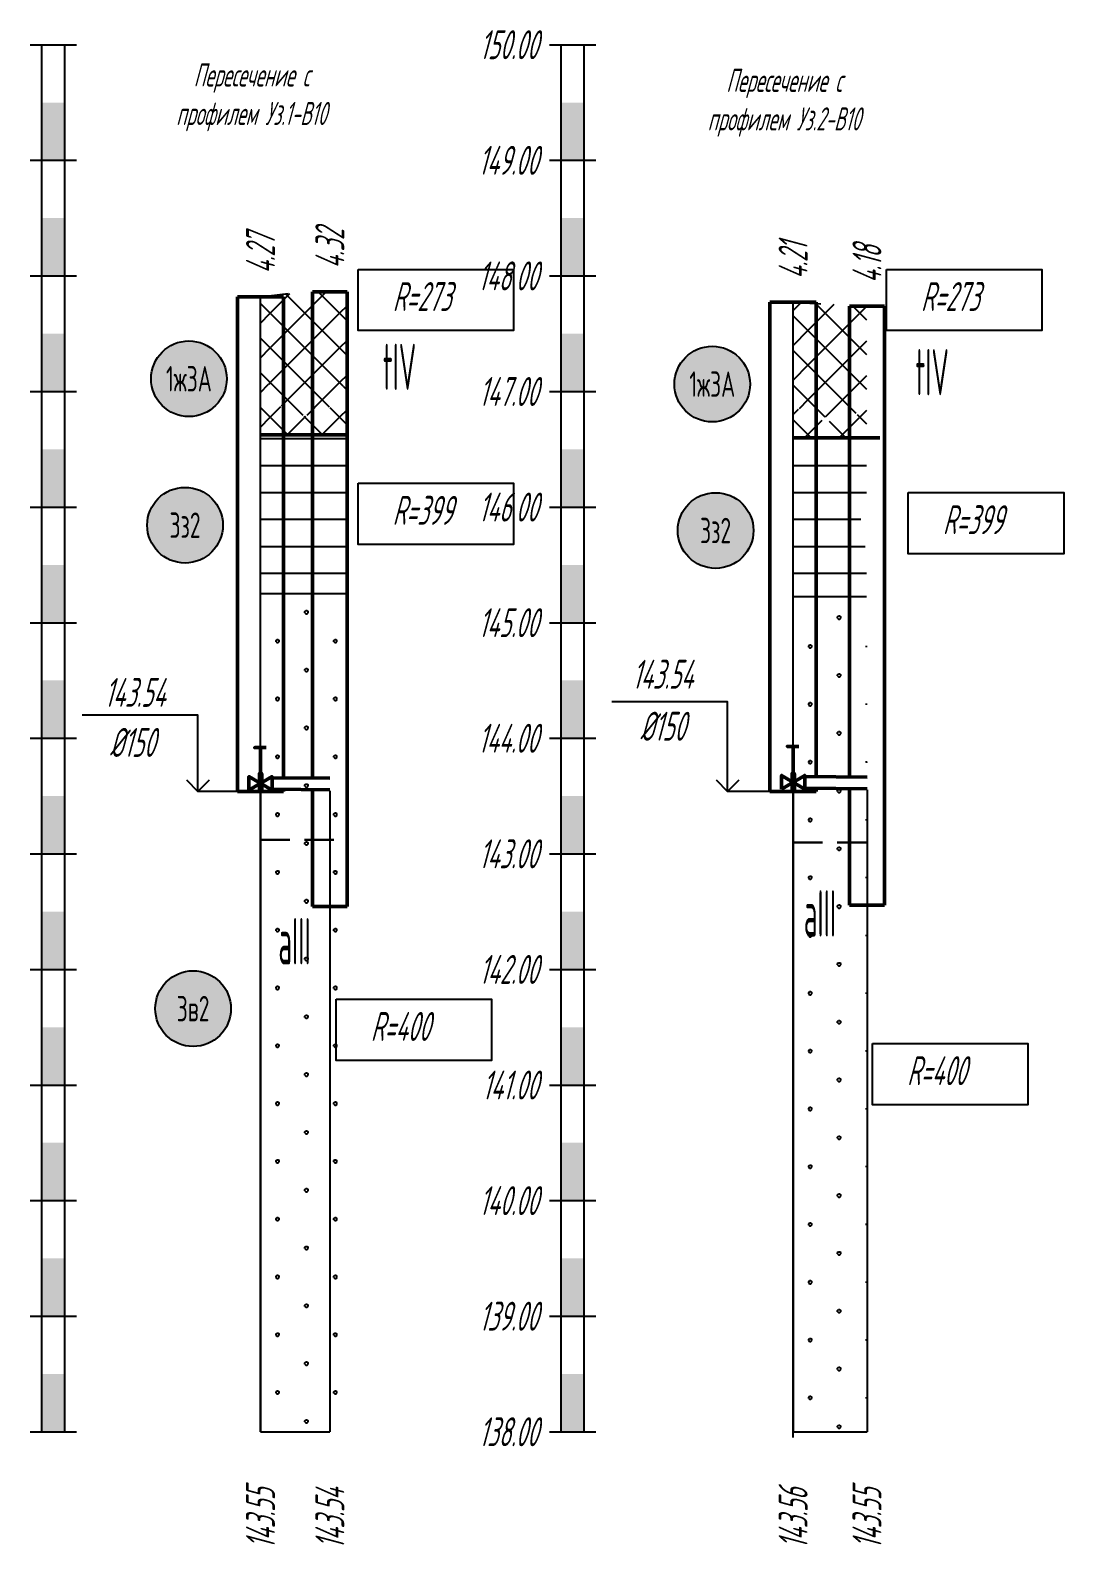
# Model space of a CAD drawing. Header units: metres. Extents: x -30 to 2050, y -904 to 400.
# Drawn here: x 1438.7 to 1528.1, y 120.2 to 251.2 of the extents above; entities that cross this region are included whole.
import ezdxf
from ezdxf.enums import TextEntityAlignment as Align

# ---------------------------------------------------------------- set-up
doc = ezdxf.new("R2010")
doc.units = ezdxf.units.M
doc.header["$LTSCALE"] = 0.2000000029802322
doc.linetypes.add('ACAD_ISO03W100', pattern=[30, 12, -18])
doc.linetypes.add('штриховая', pattern=[19.049999999999997, 12.7, -6.35])
for name, color, linetype in [('Линейка', 7, 'Continuous'), ('МГТ_ИГ_Геология', 252, 'Continuous'), ('Примыкания', 7, 'Continuous'), ('Таблица', 7, 'Continuous'), ('Трубы', 7, 'Continuous'), ('Узлы', 7, 'Continuous'), ('Чёрная земля', 7, 'ACAD_ISO03W100')]:
    doc.layers.add(name, color=color, linetype=linetype)
doc.styles.add('SPDS', font='SPDS', dxfattribs={"width": 0.699999988079071, "oblique": 15.00000041741303, "height": 2.5})
doc.styles.get("Standard").update_dxf_attribs({"font": 'SPDS.shx', "width": 0.699999988079071, "oblique": 15.00000041741303, "height": 3})
doc.styles.add('Стиль Simplex', font='simplex.shx')
pattern_1 = [(225, (3, -26.73145423366623), (2.775557561562891e-16, -3.000000000000505), [2.1213, -2.12134068712]), (315, (1.5, -25.23145423366623), (3.000000000000505, 0), [2.1213, -2.12134068712]), (45, (0, -26.73145423366623), (0, 3.000000000000505), [2.1213, -2.12134068712]), (135, (1.5, -28.23145423366623), (-3.000000000000505, 2.775557561562891e-16), [2.1213, -2.12134068712])]
pattern_2 = [(0, (-0.09000000000014552, -26.73145423366623), (0, 7), [16.33, 0]), (0, (-0.09000000000014552, -24.4014542336663), (0, 7), [16.33, 0]), (0, (-0.09000000000014552, -22.06145423366615), (0, 7), [16.33, 0])]

# ---------------------------------------------------------------- blocks, each defined once
blk = doc.blocks.new('круг1_-26_3_-64_')
at = {"layer": 'МГТ_ИГ_Геология', "true_color": 0xffffff}
blk.add_hatch(color=7, dxfattribs=at).paths.add_polyline_path([(-0.3272920906730439, 0, 1), (0.3272920906730439, 0, 1)])
at = {"color": 7, "lineweight": 25}
blk.add_circle((0, 0), 0.3272920906730439, dxfattribs=at)
at = {"color": 7, "lineweight": 20, "style": 'Стиль Simplex', "width": 0.5909090909090908}
blk.add_text('1ж3А', height=0.22, dxfattribs=at).set_placement((0, 0), align=Align.MIDDLE_CENTER)
blk = doc.blocks.new('круг3_-25_2')
at = {"true_color": 0xffffff}
blk.add_hatch(color=7, dxfattribs=at).paths.add_polyline_path([(-0.3272920906730439, 0, 1), (0.3272920906730439, 0, 1)])
at = {"color": 7, "lineweight": 25}
blk.add_circle((0, 0), 0.3272920906730439, dxfattribs=at)
at = {"color": 18, "lineweight": 25, "true_color": 0x000000, "style": 'Стиль Simplex', "width": 0.5909090909090909}
blk.add_text('3з2', height=0.22, dxfattribs=at).set_placement((0, 0), align=Align.MIDDLE_CENTER)
blk = doc.blocks.new('круг3_-30_2')
at = {"true_color": 0xffffff}
blk.add_hatch(color=7, dxfattribs=at).paths.add_polyline_path([(-0.3272920906730439, 0, 1), (0.3272920906730439, 0, 1)])
at = {"color": 7, "lineweight": 25}
blk.add_circle((0, 0), 0.3272920906730439, dxfattribs=at)
at = {"color": 7, "lineweight": 25, "style": 'Стиль Simplex', "width": 0.5909090909090908}
blk.add_text('3в2', height=0.22, dxfattribs=at).set_placement((0, 0), align=Align.MIDDLE_CENTER)
blk = doc.blocks.new('1жзА 273')
at = {"layer": 'МГТ_ИГ_Геология'}
blk.add_lwpolyline([(132.2114269354274, -236.0001334377705), (145.6538793625909, -236.0001334377705), (145.6538793625909, -241.2947518313024), (132.2114269354274, -241.2947518313024)], close=True, dxfattribs=at)
at = {"layer": 'МГТ_ИГ_Геология', "insert": (135.2000039187164, -237.0987771110433), "char_height": 2.5, "attachment_point": 1}
blk.add_mtext_dynamic_manual_height_columns('R=273', width=10.09697744787991, gutter_width=15, heights=[0], dxfattribs=at)
blk = doc.blocks.new('23434')
at = {"layer": 'МГТ_ИГ_Геология'}
blk.add_lwpolyline([(116.6327127212112, 442.5895660455269), (130.0751651483747, 442.5895660455269), (130.0751651483747, 437.294947651995), (116.6327127212112, 437.294947651995)], close=True, dxfattribs=at)
at = {"layer": 'МГТ_ИГ_Геология', "insert": (119.6212897045002, 441.4909223722541), "char_height": 2.5, "attachment_point": 1}
blk.add_mtext_dynamic_manual_height_columns('R=400', width=10.09697744787991, gutter_width=15, heights=[0], dxfattribs=at)
blk = doc.blocks.new('лщщдл')
at = {"layer": 'МГТ_ИГ_Геология'}
blk.add_lwpolyline([(199.9007200182728, -218.3845063212405), (213.3431724454363, -218.3845063212405), (213.3431724454363, -223.6791247147723), (199.9007200182728, -223.6791247147723)], close=True, dxfattribs=at)
at = {"layer": 'МГТ_ИГ_Геология', "insert": (202.8892970015618, -219.4831499945133), "char_height": 2.5, "attachment_point": 1}
blk.add_mtext_dynamic_manual_height_columns('R=399', width=10.09697744787991, gutter_width=15, heights=[0], dxfattribs=at)

msp = doc.modelspace()

# ---------------------------------------------------------------- hatches: boundary and pattern name
at = {"layer": 'МГТ_ИГ_Геология'}
h = msp.add_hatch(dxfattribs=at)
h.set_pattern_fill('GR24', color=251, scale=10, style=0, pattern_type=2)
h.set_pattern_definition(pattern_1)
edge = h.paths.add_edge_path()
edge.add_line((1466.155078284592, 228.6183555567206), (1464.61755048667, 228.6183555567206))
edge.add_line((1464.61755048667, 228.6183555567206), (1461.807325472716, 228.54618013444))
edge.add_line((1461.807325472716, 228.54618013444), (1458.617550486667, 228.1738294105792))
edge.add_line((1458.617550486667, 228.1738294105792), (1458.617550486667, 216.2496756324717))
edge.add_line((1458.617550486667, 216.2496756324717), (1460.516306592413, 218.5683783639201))
edge.add_arc((1462.589913630521, 221.1006036922076), 3.272920906730376, 179.999999999991, 230.6863905292181, ccw=False)
edge.add_arc((1462.589913630521, 221.1933261748825), 3.274234066236682, 181.6227664705084, 358.3772335294916)
edge.add_arc((1462.589913630521, 221.100603692208), 3.272920906730405, -129.3136094707707, 1.0231815394945443e-12, ccw=False)
edge.add_line((1460.516306592413, 218.5683783639201), (1458.617550486667, 216.2496756324717))
edge.add_line((1458.617550486667, 216.2496756324717), (1466.155078284592, 216.2496756324717))
edge.add_line((1466.155078284592, 216.2496756324717), (1466.155078284592, 228.6183555567206))
h = msp.add_hatch(dxfattribs=at)
h.set_pattern_fill('GR24', color=251, scale=10, style=0, pattern_type=2)
h.set_pattern_definition(pattern_1)
edge = h.paths.add_edge_path()
edge.add_line((1511.081651315028, 227.3600237581052), (1504.689906524783, 227.7121288556493))
edge.add_line((1504.689906524783, 227.7121288556493), (1504.768918447573, 218.8138970719458))
edge.add_arc((1508.175238510068, 223.6541846922239), 5.918733024488323, 234.8642890171469, 299.409829033989)
edge.add_line((1511.081651315028, 218.4982012533121), (1511.081651315028, 227.3600237581052))
h = msp.add_hatch(dxfattribs=at)
h.set_pattern_fill('GR24', color=251, scale=10, style=0, pattern_type=2)
h.set_pattern_definition(pattern_1)
edge = h.paths.add_edge_path()
edge.add_arc((1508.099121810268, 222.1321360484683), 4.701166274682538, 224.8968919248857, 309.37722612625055, ccw=False)
edge.add_line((1504.768918447573, 218.8138970719458), (1504.764885091135, 215.9872469435413))
edge.add_line((1504.764885091135, 215.9872469435413), (1511.081651315028, 215.9872469435413))
edge.add_line((1511.081651315028, 215.9872469435413), (1511.081651315028, 218.4982012533121))
h = msp.add_hatch(dxfattribs=at)
h.set_pattern_fill('GR07', color=251, scale=10, style=0, pattern_type=2)
h.set_pattern_definition(pattern_2)
edge = h.paths.add_edge_path()
edge.add_line((1466.155078284592, 216.2496756324717), (1458.617550486667, 216.2496756324717))
edge.add_line((1458.617550486667, 216.2496756324717), (1458.617550486667, 202.516175942575))
edge.add_line((1458.617550486667, 202.516175942575), (1461.488208093991, 205.2534786189169))
edge.add_arc((1462.2588541393, 208.4343772238027), 3.272920906730572, 180.0000000000015, 256.38118661198087, ccw=False)
edge.add_arc((1462.2588541393, 208.4560443069114), 3.272992625137568, 180.3792985888616, 359.6207014111384)
edge.add_arc((1462.2588541393, 208.4343772238026), 3.272920906730633, 256.3811866119807, 359.999999999999, ccw=False)
edge.add_line((1461.488208093991, 205.2534786189169), (1458.617550486667, 202.516175942575))
edge.add_line((1458.617550486667, 202.516175942575), (1466.155078284592, 202.516175942575))
edge.add_line((1466.155078284592, 202.516175942575), (1466.155078284592, 216.2496756324717))
h = msp.add_hatch(dxfattribs=at)
h.set_pattern_fill('GR07', color=251, scale=10, style=0, pattern_type=2)
h.set_pattern_definition(pattern_2)
edge = h.paths.add_edge_path()
edge.add_line((1511.081651315028, 215.9872469435413), (1504.689906781741, 215.9872469435413))
edge.add_line((1504.689906781741, 215.9872469435413), (1504.689907082276, 202.2739781966407))
edge.add_line((1504.689907082276, 202.2739781966407), (1511.081651315028, 202.2739781966407))
edge.add_line((1511.081651315028, 202.2739781966407), (1511.081651315028, 206.1986711006375))
edge.add_arc((1513.61141673173, 207.1424672030612), 2.700085951686161, 162.0928544344785, 200.4593645700205, ccw=False)
edge.add_arc((1511.672153855431, 208.8460856490116), 1.076925424346862, 123.25201173165951, 234.1957692638415, ccw=False)
edge.add_line((1511.081651315028, 209.7466827394924), (1511.081651315028, 215.9872469435413))
h = msp.add_hatch(dxfattribs=at)
h.set_pattern_fill('GR28', color=251, scale=10, style=0, pattern_type=2)
h.set_pattern_definition([(90, (0, -26.6514542336663), (-2.5, 2.5), [0.11, -4.89]), (45, (0, -26.54145423366617), (-2.499999995804921, 2.499999995804921), [0.113137085, -3.4223968]), (0, (0.07999999999992724, -26.46145423366625), (2.5, 2.5), [0.11, -4.89]), (315, (0.1900000000000546, -26.46145423366625), (2.499999995804921, 2.499999995804921), [0.113137085, -3.4223968]), (90, (0.2699999999999818, -26.6514542336663), (-2.5, 2.5), [0.11, -4.89]), (45, (0.1900000000000546, -26.73145423366623), (-2.499999995804921, 2.499999995804921), [0.113137085, -3.4223968]), (0, (0.07999999999992724, -26.73145423366623), (2.5, 2.5), [0.11, -4.89]), (315, (0, -26.6514542336663), (2.499999995804921, 2.499999995804921), [0.113137085, -3.4223968])])
edge = h.paths.add_edge_path()
edge.add_line((1466.155078284592, 202.516175942575), (1458.617550486667, 202.516175942575))
edge.add_line((1458.617550486667, 202.516175942575), (1458.617550486667, 129.9855720657088))
edge.add_line((1458.617550486667, 129.9855720657088), (1466.155078284592, 129.9855720657088))
edge.add_line((1466.155078284592, 129.9855720657088), (1466.155078284592, 165.9317545656954))
edge.add_arc((1462.952847962416, 166.608313672833), 3.272920906730674, 179.9999999999995, 348.07013702044094, ccw=False)
edge.add_arc((1462.940120119757, 166.7301281679253), 3.262468020722093, 182.1398153624212, 369.7900476171385)
edge.add_line((1466.155078284592, 167.2848727799706), (1466.155078284592, 202.516175942575))
h = msp.add_hatch(dxfattribs=at)
h.set_pattern_fill('GR28', color=251, scale=10, style=0, pattern_type=2)
h.set_pattern_definition([(90, (46.07235818997469, -27.11315453740394), (-2.5, 2.5), [0.11, -4.89]), (45, (46.07235818997469, -27.00315453740404), (-2.499999995804921, 2.499999995804921), [0.113137085, -3.4223968]), (0, (46.15235818997462, -26.92315453740389), (2.5, 2.5), [0.11, -4.89]), (315, (46.26235818997475, -26.92315453740389), (2.499999995804921, 2.499999995804921), [0.113137085, -3.4223968]), (90, (46.34235818997468, -27.11315453740394), (-2.5, 2.5), [0.11, -4.89]), (45, (46.26235818997475, -27.1931545374041), (-2.499999995804921, 2.499999995804921), [0.113137085, -3.4223968]), (0, (46.15235818997462, -27.1931545374041), (2.5, 2.5), [0.11, -4.89]), (315, (46.07235818997469, -27.11315453740394), (2.499999995804921, 2.499999995804921), [0.113137085, -3.4223968])])
edge = h.paths.add_edge_path()
edge.add_line((1511.081651315028, 202.2739781966407), (1504.689908676642, 202.2739781966407))
edge.add_line((1504.689908676642, 202.2739781966407), (1504.689908676642, 129.5238717619709))
edge.add_line((1504.689908676642, 129.5238717619709), (1511.081651315028, 129.5238717619709))
edge.add_line((1511.081651315028, 129.5238717619709), (1511.081651315028, 165.4700542619578))
edge.add_arc((1501.895420127121, 114.4370388601214), 51.85321112951189, 79.7957126308705, 85.73437479191588)
edge.add_arc((1507.024250181236, 172.7043185818694), 6.679924584527596, 259.0229338942862, 307.4019038621993)
edge.add_line((1511.081651315028, 167.3978236469356), (1511.081651315028, 202.2739781966407))

# ---------------------------------------------------------------- linework, layer by layer
at = {"layer": 'Линейка'}
for p, q in [((1438.744132275722, 250), (1442.744132275722, 250)), ((1439.744132275722, 130), (1439.744132275722, 250)), ((1441.744132275722, 130), (1441.744132275722, 250)), ((1483.655078284592, 250), (1487.655078284592, 250)), ((1484.655078284592, 130), (1484.655078284592, 250)), ((1486.655078284592, 130), (1486.655078284592, 250)), ((1438.744132275722, 240), (1442.744132275722, 240)), ((1483.655078284592, 240), (1487.655078284592, 240)), ((1438.744132275722, 230), (1442.744132275722, 230)), ((1483.655078284592, 230), (1487.655078284592, 230)), ((1438.744132275722, 220), (1442.744132275722, 220)), ((1483.655078284592, 220), (1487.655078284592, 220)), ((1438.744132275722, 210), (1442.744132275722, 210)), ((1483.655078284592, 210), (1487.655078284592, 210)), ((1438.744132275722, 200), (1442.744132275722, 200)), ((1483.655078284592, 200), (1487.655078284592, 200)), ((1438.744132275722, 190), (1442.744132275722, 190)), ((1483.655078284592, 190), (1487.655078284592, 190)), ((1438.744132275722, 180), (1442.744132275722, 180)), ((1483.655078284592, 180), (1487.655078284592, 180)), ((1438.744132275722, 170), (1442.744132275722, 170)), ((1483.655078284592, 170), (1487.655078284592, 170)), ((1438.744132275722, 160), (1442.744132275722, 160)), ((1483.655078284592, 160), (1487.655078284592, 160)), ((1438.744132275722, 150), (1442.744132275722, 150)), ((1483.655078284592, 150), (1487.655078284592, 150)), ((1438.744132275722, 140), (1442.744132275722, 140)), ((1483.655078284592, 140), (1487.655078284592, 140)), ((1438.744132275722, 130), (1442.744132275722, 130)), ((1439.744132275722, 130), (1441.744132275722, 130)), ((1483.655078284592, 130), (1487.655078284592, 130)), ((1484.655078284592, 130), (1486.655078284592, 130))]:
    msp.add_line(p, q, dxfattribs=at)
for points in [[(1439.744132275722, 240), (1439.744132275722, 245), (1441.744132275722, 240), (1441.744132275722, 245)], [(1484.655078284592, 240), (1484.655078284592, 245), (1486.655078284592, 240), (1486.655078284592, 245)], [(1439.744132275722, 230), (1439.744132275722, 235), (1441.744132275722, 230), (1441.744132275722, 235)], [(1484.655078284592, 230), (1484.655078284592, 235), (1486.655078284592, 230), (1486.655078284592, 235)], [(1439.744132275722, 220), (1439.744132275722, 225), (1441.744132275722, 220), (1441.744132275722, 225)], [(1484.655078284592, 220), (1484.655078284592, 225), (1486.655078284592, 220), (1486.655078284592, 225)], [(1439.744132275722, 210), (1439.744132275722, 215), (1441.744132275722, 210), (1441.744132275722, 215)], [(1484.655078284592, 210), (1484.655078284592, 215), (1486.655078284592, 210), (1486.655078284592, 215)], [(1439.744132275722, 200), (1439.744132275722, 205), (1441.744132275722, 200), (1441.744132275722, 205)], [(1484.655078284592, 200), (1484.655078284592, 205), (1486.655078284592, 200), (1486.655078284592, 205)], [(1439.744132275722, 190), (1439.744132275722, 195), (1441.744132275722, 190), (1441.744132275722, 195)], [(1484.655078284592, 190), (1484.655078284592, 195), (1486.655078284592, 190), (1486.655078284592, 195)], [(1439.744132275722, 180), (1439.744132275722, 185), (1441.744132275722, 180), (1441.744132275722, 185)], [(1484.655078284592, 180), (1484.655078284592, 185), (1486.655078284592, 180), (1486.655078284592, 185)], [(1439.744132275722, 170), (1439.744132275722, 175), (1441.744132275722, 170), (1441.744132275722, 175)], [(1484.655078284592, 170), (1484.655078284592, 175), (1486.655078284592, 170), (1486.655078284592, 175)], [(1439.744132275722, 160), (1439.744132275722, 165), (1441.744132275722, 160), (1441.744132275722, 165)], [(1484.655078284592, 160), (1484.655078284592, 165), (1486.655078284592, 160), (1486.655078284592, 165)], [(1439.744132275722, 150), (1439.744132275722, 155), (1441.744132275722, 150), (1441.744132275722, 155)], [(1484.655078284592, 150), (1484.655078284592, 155), (1486.655078284592, 150), (1486.655078284592, 155)], [(1439.744132275722, 140), (1439.744132275722, 145), (1441.744132275722, 140), (1441.744132275722, 145)], [(1484.655078284592, 140), (1484.655078284592, 145), (1486.655078284592, 140), (1486.655078284592, 145)], [(1439.744132275722, 130), (1439.744132275722, 135), (1441.744132275722, 130), (1441.744132275722, 135)], [(1484.655078284592, 130), (1484.655078284592, 135), (1486.655078284592, 130), (1486.655078284592, 135)]]:
    msp.add_solid(points, dxfattribs=at)
at = {"layer": 'МГТ_ИГ_Геология', "flags": 128}
for points in [[(1458.617548334661, 228.1804997028037), (1458.617550486667, 129.9855720657088)], [(1504.689906524783, 227.7121288556493), (1504.689908676788, 129.5172012185544)]]:
    msp.add_lwpolyline(points, dxfattribs=at)
at = {"layer": 'МГТ_ИГ_Геология', "lineweight": 50, "flags": 128}
for points in [[(1458.617550486667, 216.2496756324717), (1466.155078284592, 216.2496756324717)], [(1504.689908676642, 215.9872469435413), (1512.227436474567, 215.9872469435413)]]:
    msp.add_lwpolyline(points, dxfattribs=at)
at = {"layer": 'МГТ_ИГ_Геология', "lineweight": 25, "flags": 128}
for points in [[(1458.617550486667, 202.516175942575), (1466.155078284592, 202.516175942575)], [(1504.689908676642, 202.2739781966407), (1511.081651315028, 202.2739781966407)]]:
    msp.add_lwpolyline(points, dxfattribs=at)
at = {"layer": 'МГТ_ИГ_Геология', "color": 5, "linetype": 'штриховая', "lineweight": 30, "flags": 128}
for points in [[(1458.655078284588, 181.2119777056987), (1466.192606082513, 181.2119777056987)], [(1504.727434322704, 180.9908065002946), (1511.081651315028, 180.9908065002946)]]:
    msp.add_lwpolyline(points, dxfattribs=at)
at = {"layer": 'Примыкания'}
for p, q in [((1458.485078284588, 186.9300059753809), (1458.485078284588, 185.5700059753813)), ((1458.495078284588, 186.8426436566772), (1458.495078284588, 185.5626436566774)), ((1458.815078284588, 186.8426436566772), (1458.815078284588, 185.5626436566774)), ((1458.825078284588, 186.9300059753809), (1458.825078284588, 185.5700059753813)), ((1504.557434322704, 186.9300064179586), (1504.557434322704, 185.5700064179589)), ((1504.567434322704, 186.8447282054249), (1504.567434322704, 185.5647282054251)), ((1504.887434322704, 186.8447282054249), (1504.887434322704, 185.5647282054251)), ((1504.897434322704, 186.9300064179586), (1504.897434322704, 185.5700064179589))]:
    msp.add_line(p, q, dxfattribs=at)
at = {"layer": 'Примыкания', "color": 0, "flags": 128}
for points in [[(1504.727434322704, 185.404728205425), (1499.065450325083, 185.404728205425), (1499.065450325083, 193.151502661995), (1489.059200461429, 193.151502661995)], [(1458.655078284588, 185.4026436566774), (1453.250543630845, 185.4026436566774), (1453.250543630845, 191.9862729187275), (1443.244293767191, 191.9862729187275)], [(1452.250543630845, 186.4026436566774), (1453.250543630845, 185.4026436566774), (1454.250543630845, 186.4026436566774)], [(1498.065450325083, 186.404728205425), (1499.065450325083, 185.404728205425), (1500.065450325083, 186.404728205425)]]:
    msp.add_lwpolyline(points, dxfattribs=at)
at = {"layer": 'Примыкания'}
for centre, radius, start, end in [((1458.655078284588, 186.9300059753809), 0.1700000000000728, 0, 179.9999999999808), ((1458.655078284588, 186.8426436566771), 0.1600000000000819, 0, 179.9999999999695), ((1504.727434322704, 186.9300064179586), 0.1699999999999591, 359.9999999999808, 180.0000000000191), ((1504.727434322704, 186.8447282054248), 0.1600000000000819, 0, 179.9999999999695), ((1458.655078284588, 185.5700059753813), 0.1700000000000728, 180.0000000000287, 359.9999999999713), ((1458.655078284588, 185.5626436566775), 0.1600000000000819, 180.0000000000305, 359.9999999999695), ((1504.727434322704, 185.5700064179588), 0.1699999999999591, 179.9999999999808, 0), ((1504.727434322704, 185.5647282054252), 0.1600000000000819, 180.0000000000305, 359.9999999999695)]:
    msp.add_arc(centre, radius, start, end, dxfattribs=at)
at = {"layer": 'Таблица'}
for p, q in [((1458.655078284588, 130), (1464.655078284592, 130)), ((1504.727434322704, 130), (1511.119179112949, 130))]:
    msp.add_line(p, q, dxfattribs=at)
at = {"layer": 'Трубы', "lineweight": 50, "flags": 128}
for points in [[(1459.655078284588, 186.5900019999979), (1464.655078284592, 186.5400019999979)], [(1505.727434322704, 186.6900075767082), (1511.119179112949, 186.6360901288058)], [(1459.655078284588, 185.5899999999999), (1464.655078284592, 185.54)], [(1505.727434322704, 185.6900055767105), (1511.119179112949, 185.6360881288081)]]:
    msp.add_lwpolyline(points, dxfattribs=at)
at = {"layer": 'Узлы', "lineweight": 50}
for p, q in [((1456.655078284588, 228.1882573448704), (1460.655078284589, 228.1882573448704)), ((1456.655078284588, 228.1882573448704), (1456.655078284588, 185.4000042753828)), ((1460.655078284589, 228.1882573448704), (1460.655078284589, 186.5800019999979)), ((1463.155078284592, 228.6327834910119), (1466.155078284592, 228.6327834910119)), ((1463.155078284592, 228.6327834910119), (1463.155078284592, 186.5550019999978)), ((1466.155078284592, 228.6327834910119), (1466.155078284592, 175.4499998200001)), ((1502.727434322704, 227.7265567899406), (1506.727434322704, 227.7265567899406)), ((1502.727434322704, 227.7265567899406), (1502.727434322704, 185.4000047179604)), ((1506.727434322704, 227.7265567899406), (1506.727434322704, 186.6800075767082)), ((1509.619179112949, 227.3744516923964), (1512.619179112949, 227.3744516923964)), ((1509.619179112949, 227.3744516923964), (1509.619179112949, 186.6510901288057)), ((1512.619179112949, 227.3744516923964), (1512.619179112949, 175.546087948808)), ((1456.655078284588, 185.4000042753828), (1460.655078284589, 185.4000042753828)), ((1460.655078284589, 185.5799999999999), (1460.655078284589, 185.4000042753828)), ((1463.155078284592, 185.5549999999999), (1463.155078284592, 175.4499998200001)), ((1502.727434322704, 185.4000047179604), (1506.727434322704, 185.4000047179604)), ((1506.727434322704, 185.6800055767103), (1506.727434322704, 185.4000047179604)), ((1509.619179112949, 185.6510881288079), (1509.619179112949, 175.546087948808)), ((1463.155078284592, 175.4499998200001), (1466.155078284592, 175.4499998200001)), ((1509.619179112949, 175.546087948808), (1512.619179112949, 175.546087948808))]:
    msp.add_line(p, q, dxfattribs=at)
at = {"layer": 'Узлы'}
for p, q in [((1458.655078284588, 185.4000042753828), (1458.655078284588, 130)), ((1464.655078284592, 185.4499998200001), (1464.655078284592, 130)), ((1504.727434322704, 185.4000047179604), (1504.727434322704, 130)), ((1511.119179112949, 185.546087948808), (1511.119179112949, 130))]:
    msp.add_line(p, q, dxfattribs=at)
at = {"layer": 'Узлы', "lineweight": 50, "flags": 128}
for points in [[(1458.655078284588, 186.1000009999989), (1458.655078284588, 189.1900009999988), (1458.155078284588, 189.1900009999988), (1459.155078284588, 189.1900009999988)], [(1504.727434322704, 186.2000065767095), (1504.727434322704, 189.2900065767094), (1504.227434322704, 189.2900065767094), (1505.227434322704, 189.2900065767094)]]:
    msp.add_lwpolyline(points, dxfattribs=at)
for points in [[(1457.655078284588, 185.510000999999), (1459.655078284588, 186.6900009999988), (1459.655078284588, 185.510000999999), (1457.655078284588, 186.6900009999988)], [(1503.727434322704, 185.6100065767096), (1505.727434322704, 186.7900065767094), (1505.727434322704, 185.6100065767096), (1503.727434322704, 186.7900065767094)]]:
    msp.add_lwpolyline(points, close=True, dxfattribs=at)
at = {"layer": 'Чёрная земля', "flags": 128}
for points in [[(1458.655078284588, 228.1882573448704), (1461.844853270637, 228.5606080687312), (1464.655078284592, 228.6327834910119)], [(1504.727434322704, 227.7265567899406), (1511.119179112949, 227.3744516923964)]]:
    msp.add_lwpolyline(points, dxfattribs=at)

# ---------------------------------------------------------------- block references
at = {"layer": 'МГТ_ИГ_Геология', "color": 3}
for name, p in [('1жзА 273', (1334.890910585606, 466.5641743284432)), ('1жзА 273', (1380.587847920619, 466.5641743284432)), ('лщщдл', (1267.190384910868, 430.4529091948439)), ('лщщдл', (1314.790993813715, 429.640940672492))]:
    msp.add_blockref(name, p, dxfattribs=at)
at = {"layer": 'МГТ_ИГ_Геология', "xscale": 10, "yscale": 10, "zscale": 10}
for name, p in [('круг1_-26_3_-64_', (1452.46206889415, 221.1006036922081)), ('круг1_-26_3_-64_', (1497.73365729498, 220.6389033884705)), ('круг3_-25_2', (1452.131009402929, 208.4343772238026)), ('круг3_-25_2', (1498.023030269952, 207.9726769200647)), ('круг3_-30_2', (1452.825003226045, 166.608313672833))]:
    msp.add_blockref(name, p, dxfattribs=at)
at = {"layer": 'МГТ_ИГ_Геология', "color": 2}
for p in [(1348.56926291925, -275.1746539210262), (1394.965105441667, -278.9992160858021)]:
    msp.add_blockref('23434', p, dxfattribs=at)

# ---------------------------------------------------------------- texts
at = {"layer": 'Линейка', "oblique": 15.00000041741303, "width": 0.699999988079071}
for s, p in [('150.00', (1482.655078284592, 250)), ('149.00', (1482.655078284592, 240)), ('148.00', (1482.655078284592, 230)), ('147.00', (1482.655078284592, 220)), ('146.00', (1482.655078284592, 210)), ('145.00', (1482.655078284592, 200)), ('144.00', (1482.655078284592, 190)), ('143.00', (1482.655078284592, 180)), ('142.00', (1482.655078284592, 170)), ('141.00', (1482.655078284592, 160)), ('140.00', (1482.655078284592, 150)), ('139.00', (1482.655078284592, 140)), ('138.00', (1482.655078284592, 130))]:
    msp.add_text(s, height=2.5, dxfattribs=at).set_placement(p, align=Align.MIDDLE_RIGHT)
at = {"layer": 'МГТ_ИГ_Геология', "lineweight": 30, "style": 'Стиль Simplex', "width": 0.4}
for s, p in [('tIV', (1469.237583223681, 222.1361735558476)), ('tIV', (1515.309941413656, 221.6744732521097)), ('aIII', (1505.654413310576, 174.8480045805882)), ('aIII', (1460.205060560839, 172.4427517664828))]:
    msp.add_text(s, height=4, dxfattribs=at).set_placement(p, align=Align.MIDDLE_LEFT)
at = {"layer": 'МГТ_ИГ_Геология', "lineweight": 25, "char_height": 2, "attachment_point": 1}
for s, insert in [('\\pxqc;Пересечение с профилем Уз.1-В10', (1449.735308343839, 248.3863236837938)), ('\\pxqc;Пересечение с профилем Уз.2-В10', (1495.80766653396, 247.9179528366394))]:
    msp.add_mtext_dynamic_manual_height_columns(s, width=16.25943648958628, gutter_width=15, heights=[0], dxfattribs=dict(at, insert=insert))
at = {"layer": 'Примыкания', "color": 0, "style": 'SPDS', "oblique": 15.00000554005491, "width": 0.699999988079071}
for s, p in [('143.54', (1493.443124211121, 195.538675448088)), ('143.54', (1447.789164881837, 193.9672733969521)), ('%%C150', (1493.443124211121, 191.038675448088)), ('%%C150', (1447.564480111176, 189.6361160480344))]:
    msp.add_text(s, height=2.5, rotation=5.008956130975331e-06, dxfattribs=at).set_placement(p, align=Align.MIDDLE_CENTER)
at = {"layer": 'Таблица', "oblique": 15.00000041741303, "width": 0.699999988079071}
for s, p in [('143.55', (1458.655078284588, 122.5)), ('143.54', (1464.655078284592, 122.5)), ('143.56', (1504.727434322704, 122.5)), ('143.55', (1511.119179112949, 122.5))]:
    msp.add_text(s, height=2.5, rotation=90.00000250447816, dxfattribs=at).set_placement(p, align=Align.MIDDLE_CENTER)
at = {"layer": 'Узлы', "oblique": 15.00000041741303, "width": 0.699999988079071}
for s, p in [('4.27', (1458.655078284588, 230.1882573448702)), ('4.32', (1464.655078284592, 230.6327834910119)), ('4.21', (1504.727434322704, 229.7265567899403)), ('4.18', (1511.119179112949, 229.3744516923962))]:
    msp.add_text(s, height=2.5, rotation=90.00000250447816, dxfattribs=at).set_placement(p, align=Align.MIDDLE_LEFT)

doc.saveas('drawing.dxf')
